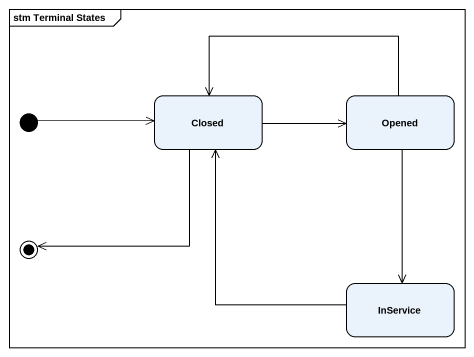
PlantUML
@startuml
mainframe stm Terminal States
hide empty description
state Closed
state Opened
state InService
[*] -right-> Closed
Closed -right-> Opened
Opened -left-> Closed
Opened --> InService
InService -up-> Closed
Closed --> [*]
@enduml
